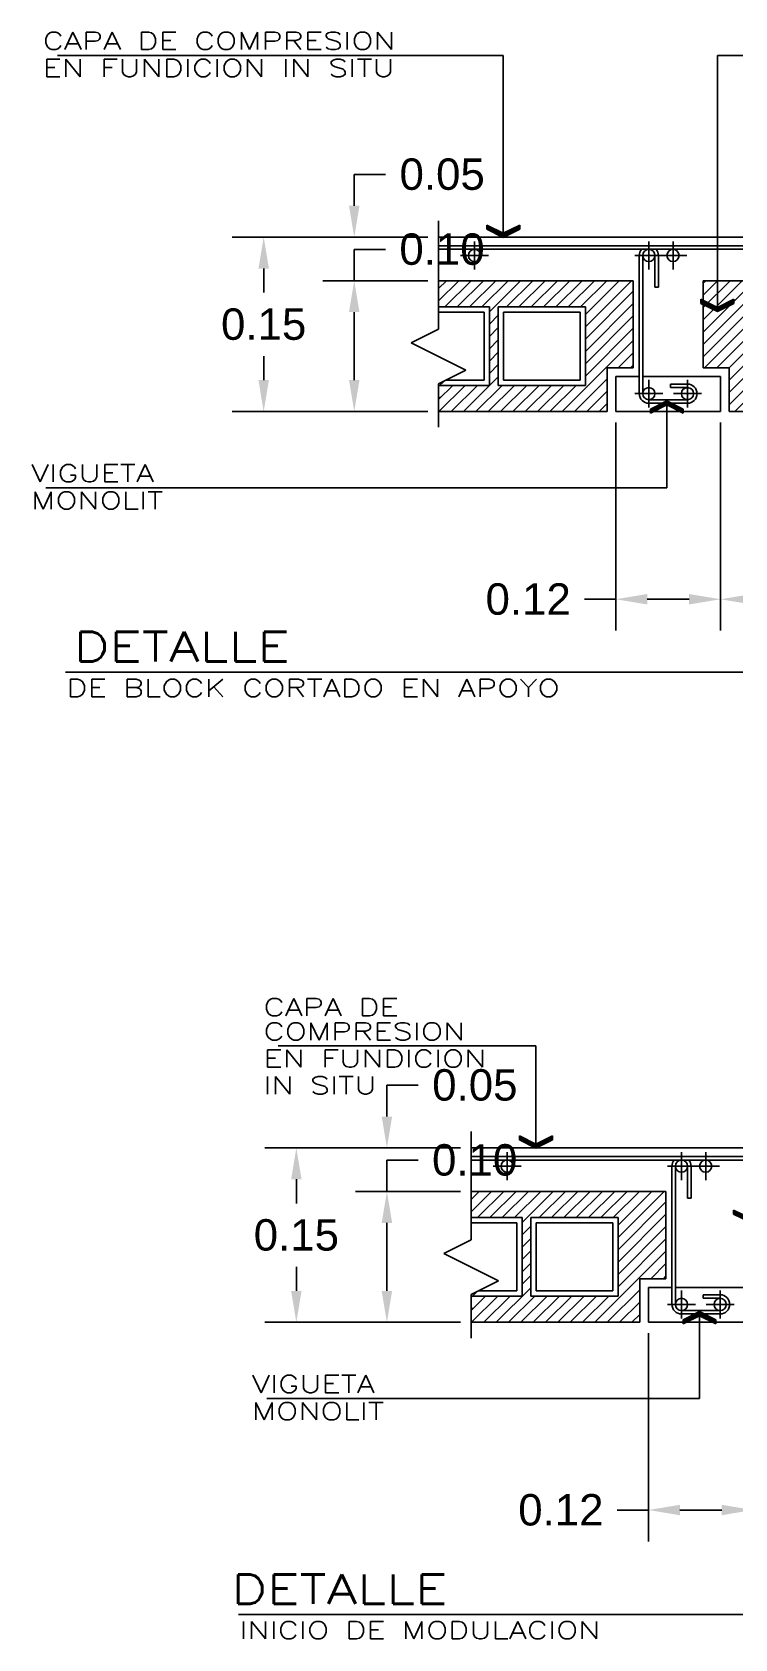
# Model space of a CAD drawing. Header units: inches. Extents: x -370 to 18, y -197 to 199.
# Drawn here: x -243.85 to -239.82, y 4.4 to 13.62 of the extents above; entities that cross this region are included whole.
import ezdxf

# ---------------------------------------------------------------- set-up
doc = ezdxf.new("R2010")
doc.units = ezdxf.units.IN
doc.header["$MEASUREMENT"] = 0
doc.header["$PDMODE"] = 34
doc.header["$PDSIZE"] = 0.2
for name, color, linetype in [('ANNOBJ', 2, 'Continuous'), ('COTAS', 1, 'Continuous'), ('DETALLE1', 1, 'Continuous'), ('FLECHAS', 1, 'Continuous'), ('ROTULADO', 4, 'Continuous'), ('TEXTO', 2, 'Continuous'), ('XFINE', 1, 'Continuous')]:
    doc.layers.add(name, color=color, linetype=linetype)
doc.styles.add('HAND', font='ROMANS.shx', dxfattribs={"width": 1.35})
doc.styles.get("Standard").update_dxf_attribs({"font": 'arial.ttf'})
doc.dimstyles.get("Standard").update_dxf_attribs({"dimtxt": 0.18, "dimasz": 0.18, "dimexe": 0.18, "dimexo": 0.0625, "dimgap": 0.09, "dimtad": 0, "dimtih": 1, "dimtoh": 1, "dimdec": 4, "dimzin": 0, "dimdsep": 46, "dimtxsty": 'Standard', "dimcen": 0.09, "dimadec": 0, "dimazin": 0, "dimtfac": 1, "dimtdec": 4, "dimtofl": 0, "dimtmove": 0, "dimatfit": 3, "dimfxl": 1, "dimtolj": 1, "dimtzin": 0, "dimarcsym": 0})

# ---------------------------------------------------------------- blocks, each defined once
blk = doc.blocks.new('*D542')
at = {"layer": 'COTAS', "color": 0, "lineweight": -2, "transparency": 16777216}
for p, q in [((-240.3143, 6.1558), (-240.3143, 4.962)), ((-239.7143, 6.1558), (-239.7143, 4.962)), ((-240.3143, 5.142), (-240.4943, 5.142)), ((-239.8943, 5.142), (-240.1343, 5.142))]:
    blk.add_line(p, q, dxfattribs=at)
at = {"layer": 'COTAS', "color": 0, "transparency": 16777216}
for points in [[(-240.1343, 5.172), (-240.1343, 5.112), (-240.3143, 5.142)], [(-239.8943, 5.172), (-239.8943, 5.112), (-239.7143, 5.142)]]:
    blk.add_solid(points, dxfattribs=at)
at = {"layer": 'DEFPOINTS', "color": 0, "transparency": 16777216}
for p in [(-240.3143, 6.2183), (-239.7143, 6.2183), (-240.3143, 5.142)]:
    blk.add_point(p, dxfattribs=at)
at = {"layer": 'COTAS', "color": 0, "transparency": 16777216, "insert": (-240.8171, 5.142), "char_height": 0.18, "attachment_point": 5}
blk.add_mtext('\\A1;0.12', dxfattribs=at)
blk = doc.blocks.new('*D543')
at = {"layer": 'COTAS', "color": 0, "lineweight": -2, "transparency": 16777216}
for p, q in [((-241.8151, 7.3983), (-241.8151, 7.5783)), ((-241.8151, 7.5783), (-241.6351, 7.5783)), ((-241.3938, 7.2183), (-241.9951, 7.2183)), ((-241.3938, 6.9683), (-241.9951, 6.9683)), ((-241.8151, 6.7883), (-241.8151, 6.6083))]:
    blk.add_line(p, q, dxfattribs=at)
at = {"layer": 'COTAS', "color": 0, "transparency": 16777216}
for points in [[(-241.8451, 7.3983), (-241.7851, 7.3983), (-241.8151, 7.2183)], [(-241.8451, 6.7883), (-241.7851, 6.7883), (-241.8151, 6.9683)]]:
    blk.add_solid(points, dxfattribs=at)
at = {"layer": 'DEFPOINTS', "color": 0, "transparency": 16777216}
for p in [(-241.8151, 7.2183), (-241.3313, 7.2183), (-241.3313, 6.9683)]:
    blk.add_point(p, dxfattribs=at)
at = {"layer": 'COTAS', "color": 0, "transparency": 16777216, "insert": (-241.3106, 7.5783), "char_height": 0.18, "attachment_point": 5}
blk.add_mtext('\\A1;0.05', dxfattribs=at)
blk = doc.blocks.new('*D544')
at = {"layer": 'COTAS', "color": 0, "lineweight": -2, "transparency": 16777216}
for p, q in [((-241.8776, 7.2183), (-242.5146, 7.2183)), ((-242.3346, 7.0383), (-242.3346, 6.9002)), ((-242.3346, 6.3983), (-242.3346, 6.5364)), ((-241.8776, 6.2183), (-242.5146, 6.2183))]:
    blk.add_line(p, q, dxfattribs=at)
at = {"layer": 'COTAS', "color": 0, "transparency": 16777216}
for points in [[(-242.3646, 7.0383), (-242.3046, 7.0383), (-242.3346, 7.2183)], [(-242.3646, 6.3983), (-242.3046, 6.3983), (-242.3346, 6.2183)]]:
    blk.add_solid(points, dxfattribs=at)
at = {"layer": 'DEFPOINTS', "color": 0, "transparency": 16777216}
for p in [(-242.3346, 7.2183), (-241.8151, 7.2183), (-241.8151, 6.2183)]:
    blk.add_point(p, dxfattribs=at)
at = {"layer": 'COTAS', "color": 0, "transparency": 16777216, "insert": (-242.3346, 6.7183), "char_height": 0.18, "attachment_point": 5}
blk.add_mtext('\\A1;0.15', dxfattribs=at)
blk = doc.blocks.new('*D545')
at = {"layer": 'COTAS', "color": 0, "lineweight": -2, "transparency": 16777216}
for p, q in [((-241.8151, 6.9683), (-241.8151, 7.1483)), ((-241.8151, 7.1483), (-241.6351, 7.1483)), ((-241.3938, 6.9683), (-241.9951, 6.9683)), ((-241.8151, 6.3983), (-241.8151, 6.7883)), ((-241.3938, 6.2183), (-241.9951, 6.2183))]:
    blk.add_line(p, q, dxfattribs=at)
at = {"layer": 'COTAS', "color": 0, "transparency": 16777216}
for points in [[(-241.8451, 6.7883), (-241.7851, 6.7883), (-241.8151, 6.9683)], [(-241.8451, 6.3983), (-241.7851, 6.3983), (-241.8151, 6.2183)]]:
    blk.add_solid(points, dxfattribs=at)
at = {"layer": 'DEFPOINTS', "color": 0, "transparency": 16777216}
for p in [(-241.8151, 6.9683), (-241.3313, 6.9683), (-241.3313, 6.2183)]:
    blk.add_point(p, dxfattribs=at)
at = {"layer": 'COTAS', "color": 0, "transparency": 16777216, "insert": (-241.3116, 7.1483), "char_height": 0.18, "attachment_point": 5}
blk.add_mtext('\\A1;0.10', dxfattribs=at)
blk = doc.blocks.new('ZA_ARRW0')
for p, q in [((-0.144, 0.188), (-0.05, 0)), ((-0.144, 0.188), (-0.097, 0.188)), ((-0.097, 0.188), (-0.003, 0)), ((-1, 0), (0, 0)), ((-0.05, 0), (-0.144, -0.188)), ((-0.003, 0), (-0.097, -0.188)), ((-0.144, -0.188), (-0.097, -0.188))]:
    blk.add_line(p, q)
for points in [[(-0.144, 0.188), (-0.05, 0), (-0.097, 0.188), (-0.003, 0)], [(-0.144, -0.188), (-0.05, 0), (-0.097, -0.188), (-0.003, 0)]]:
    blk.add_solid(points)
blk = doc.blocks.new('*D553')
at = {"layer": 'COTAS', "color": 0, "lineweight": -2, "transparency": 16777216}
for p, q in [((-242.065, 12.4406), (-242.702, 12.4406)), ((-242.522, 12.2606), (-242.522, 12.1225)), ((-242.522, 11.6206), (-242.522, 11.7587)), ((-242.065, 11.4406), (-242.702, 11.4406))]:
    blk.add_line(p, q, dxfattribs=at)
at = {"layer": 'COTAS', "color": 0, "transparency": 16777216}
for points in [[(-242.552, 12.2606), (-242.492, 12.2606), (-242.522, 12.4406)], [(-242.552, 11.6206), (-242.492, 11.6206), (-242.522, 11.4406)]]:
    blk.add_solid(points, dxfattribs=at)
at = {"layer": 'DEFPOINTS', "color": 0, "transparency": 16777216}
for p in [(-242.522, 12.4406), (-242.0025, 12.4406), (-242.0025, 11.4406)]:
    blk.add_point(p, dxfattribs=at)
at = {"layer": 'COTAS', "color": 0, "transparency": 16777216, "insert": (-242.522, 11.9406), "char_height": 0.18, "attachment_point": 5}
blk.add_mtext('\\A1;0.15', dxfattribs=at)
blk = doc.blocks.new('*D556')
at = {"layer": 'COTAS', "color": 0, "lineweight": -2, "transparency": 16777216}
for p, q in [((-242.0025, 12.1906), (-242.0025, 12.3706)), ((-242.0025, 12.3706), (-241.8225, 12.3706)), ((-241.5812, 12.1906), (-242.1825, 12.1906)), ((-242.0025, 11.6206), (-242.0025, 12.0106)), ((-241.5812, 11.4406), (-242.1825, 11.4406))]:
    blk.add_line(p, q, dxfattribs=at)
at = {"layer": 'COTAS', "color": 0, "transparency": 16777216}
for points in [[(-242.0325, 12.0106), (-241.9725, 12.0106), (-242.0025, 12.1906)], [(-242.0325, 11.6206), (-241.9725, 11.6206), (-242.0025, 11.4406)]]:
    blk.add_solid(points, dxfattribs=at)
at = {"layer": 'DEFPOINTS', "color": 0, "transparency": 16777216}
for p in [(-242.0025, 12.1906), (-241.5187, 12.1906), (-241.5187, 11.4406)]:
    blk.add_point(p, dxfattribs=at)
at = {"layer": 'COTAS', "color": 0, "transparency": 16777216, "insert": (-241.499, 12.3706), "char_height": 0.18, "attachment_point": 5}
blk.add_mtext('\\A1;0.10', dxfattribs=at)
blk = doc.blocks.new('*D557')
at = {"layer": 'COTAS', "color": 0, "lineweight": -2, "transparency": 16777216}
for p, q in [((-242.0025, 12.6206), (-242.0025, 12.8006)), ((-242.0025, 12.8006), (-241.8225, 12.8006)), ((-241.5812, 12.4406), (-242.1825, 12.4406)), ((-241.5812, 12.1906), (-242.1825, 12.1906)), ((-242.0025, 12.0106), (-242.0025, 11.8306))]:
    blk.add_line(p, q, dxfattribs=at)
at = {"layer": 'COTAS', "color": 0, "transparency": 16777216}
for points in [[(-242.0325, 12.6206), (-241.9725, 12.6206), (-242.0025, 12.4406)], [(-242.0325, 12.0106), (-241.9725, 12.0106), (-242.0025, 12.1906)]]:
    blk.add_solid(points, dxfattribs=at)
at = {"layer": 'DEFPOINTS', "color": 0, "transparency": 16777216}
for p in [(-242.0025, 12.4406), (-241.5187, 12.4406), (-241.5187, 12.1906)]:
    blk.add_point(p, dxfattribs=at)
at = {"layer": 'COTAS', "color": 0, "transparency": 16777216, "insert": (-241.498, 12.8006), "char_height": 0.18, "attachment_point": 5}
blk.add_mtext('\\A1;0.05', dxfattribs=at)
blk = doc.blocks.new('*X536')
at = {"color": 0}
for p, q in [((81.1118, 28.291), (81.1852, 28.3643)), ((81.1118, 28.3051), (81.171, 28.3643)), ((81.1118, 28.3192), (81.1569, 28.3643)), ((81.1118, 28.3334), (81.1428, 28.3643)), ((81.1118, 28.3475), (81.1286, 28.3643)), ((81.1118, 28.3617), (81.1145, 28.3643)), ((81.1693, 28.3343), (81.1993, 28.3643)), ((81.1835, 28.3343), (81.2135, 28.3643)), ((81.1976, 28.3343), (81.2276, 28.3643)), ((81.2118, 28.3343), (81.2418, 28.3643)), ((81.2259, 28.3343), (81.2559, 28.3643)), ((81.24, 28.3343), (81.27, 28.3643)), ((81.2542, 28.3343), (81.2842, 28.3643)), ((81.2668, 28.3328), (81.2983, 28.3643)), ((81.2825, 28.3343), (81.3125, 28.3643)), ((81.2966, 28.3343), (81.3266, 28.3643)), ((81.3107, 28.3343), (81.3407, 28.3643)), ((81.3249, 28.3343), (81.3549, 28.3643)), ((81.339, 28.3343), (81.369, 28.3643)), ((81.3532, 28.3343), (81.3832, 28.3643)), ((81.3673, 28.3343), (81.3973, 28.3643)), ((81.3768, 28.3297), (81.4115, 28.3643)), ((81.3956, 28.3343), (81.4256, 28.3643)), ((81.4097, 28.3343), (81.4397, 28.3643)), ((81.4239, 28.3343), (81.4539, 28.3643)), ((81.438, 28.3343), (81.468, 28.3643)), ((81.4522, 28.3343), (81.4822, 28.3643)), ((81.4663, 28.3343), (81.4963, 28.3643)), ((81.4805, 28.3343), (81.5105, 28.3643)), ((81.4868, 28.3265), (81.5246, 28.3643)), ((81.5087, 28.3343), (81.5387, 28.3643)), ((81.5229, 28.3343), (81.5529, 28.3643)), ((81.537, 28.3343), (81.567, 28.3643)), ((81.5512, 28.3343), (81.5812, 28.3643)), ((81.5653, 28.3343), (81.5953, 28.3643)), ((81.5794, 28.3343), (81.6094, 28.3643)), ((81.5936, 28.3343), (81.6236, 28.3643)), ((81.5968, 28.3234), (81.6377, 28.3643)), ((81.5968, 28.3093), (81.6518, 28.3643)), ((81.5968, 28.2951), (81.6518, 28.3501)), ((81.1118, 28.2768), (81.1668, 28.3318)), ((81.2668, 28.3187), (81.2768, 28.3287)), ((81.3768, 28.3155), (81.3868, 28.3255)), ((81.4868, 28.3124), (81.4968, 28.3224)), ((81.5968, 28.281), (81.6518, 28.336)), ((81.5968, 28.2668), (81.6518, 28.3218)), ((81.1135, 28.2643), (81.1668, 28.3177)), ((81.1276, 28.2643), (81.1668, 28.3035)), ((81.2668, 28.3045), (81.2768, 28.3145)), ((81.3768, 28.3014), (81.3868, 28.3114)), ((81.4868, 28.2983), (81.4968, 28.3083)), ((81.5968, 28.2527), (81.6518, 28.3077)), ((81.1418, 28.2643), (81.1668, 28.2894)), ((81.2668, 28.2904), (81.2768, 28.3004)), ((81.2668, 28.2762), (81.2768, 28.2862)), ((81.3768, 28.2873), (81.3868, 28.2973)), ((81.4868, 28.2841), (81.4968, 28.2941)), ((81.6226, 28.2643), (81.6518, 28.2936)), ((81.1418, 28.2502), (81.1668, 28.2752)), ((81.2668, 28.2621), (81.2768, 28.2721)), ((81.3768, 28.2731), (81.3868, 28.2831)), ((81.3768, 28.259), (81.3868, 28.269)), ((81.4868, 28.27), (81.4968, 28.28)), ((81.4868, 28.2558), (81.4968, 28.2658)), ((81.6367, 28.2643), (81.6518, 28.2794)), ((81.1418, 28.2361), (81.1668, 28.2611)), ((81.2668, 28.248), (81.2768, 28.258)), ((81.3768, 28.2448), (81.3868, 28.2548)), ((81.4594, 28.2143), (81.4968, 28.2517)), ((81.5726, 28.2143), (81.6218, 28.2636)), ((81.5867, 28.2143), (81.6218, 28.2494)), ((81.6509, 28.2643), (81.6518, 28.2653)), ((81.1418, 28.222), (81.1668, 28.247)), ((81.1483, 28.2143), (81.1783, 28.2443)), ((81.1625, 28.2143), (81.1925, 28.2443)), ((81.1766, 28.2143), (81.2066, 28.2443)), ((81.1907, 28.2143), (81.2207, 28.2443)), ((81.2049, 28.2143), (81.2349, 28.2443)), ((81.219, 28.2143), (81.249, 28.2443)), ((81.2332, 28.2143), (81.2632, 28.2443)), ((81.2473, 28.2143), (81.2773, 28.2443)), ((81.2615, 28.2143), (81.2915, 28.2443)), ((81.2756, 28.2143), (81.3056, 28.2443)), ((81.2897, 28.2143), (81.3197, 28.2443)), ((81.3039, 28.2143), (81.3339, 28.2443)), ((81.318, 28.2143), (81.348, 28.2443)), ((81.3322, 28.2143), (81.3622, 28.2443)), ((81.3463, 28.2143), (81.3763, 28.2443)), ((81.3605, 28.2143), (81.3905, 28.2443)), ((81.3746, 28.2143), (81.4046, 28.2443)), ((81.3887, 28.2143), (81.4187, 28.2443)), ((81.4029, 28.2143), (81.4329, 28.2443)), ((81.417, 28.2143), (81.447, 28.2443)), ((81.4312, 28.2143), (81.4612, 28.2443)), ((81.4453, 28.2143), (81.4753, 28.2443)), ((81.4736, 28.2143), (81.5036, 28.2443)), ((81.4877, 28.2143), (81.5177, 28.2443)), ((81.5019, 28.2143), (81.5319, 28.2443)), ((81.516, 28.2143), (81.546, 28.2443)), ((81.5302, 28.2143), (81.5602, 28.2443)), ((81.5443, 28.2143), (81.5743, 28.2443)), ((81.5584, 28.2143), (81.5884, 28.2443)), ((81.6009, 28.2143), (81.6218, 28.2353)), ((81.615, 28.2143), (81.6218, 28.2211))]:
    blk.add_line(p, q, dxfattribs=at)
blk = doc.blocks.new('*D559')
at = {"layer": 'COTAS', "color": 0, "lineweight": -2, "transparency": 16777216}
for p, q in [((-239.9017, 11.3781), (-239.9017, 10.1843)), ((-237.4517, 11.0049), (-237.4517, 10.1843)), ((-239.7217, 10.3643), (-239.0006, 10.3643)), ((-237.6317, 10.3643), (-238.3527, 10.3643))]:
    blk.add_line(p, q, dxfattribs=at)
at = {"layer": 'COTAS', "color": 0, "transparency": 16777216}
for points in [[(-239.7217, 10.3943), (-239.7217, 10.3343), (-239.9017, 10.3643)], [(-237.6317, 10.3943), (-237.6317, 10.3343), (-237.4517, 10.3643)]]:
    blk.add_solid(points, dxfattribs=at)
at = {"layer": 'DEFPOINTS', "color": 0, "transparency": 16777216}
for p in [(-239.9017, 11.4406), (-237.4517, 11.0674), (-239.9017, 10.3643)]:
    blk.add_point(p, dxfattribs=at)
at = {"layer": 'COTAS', "color": 0, "transparency": 16777216, "insert": (-238.6767, 10.3643), "char_height": 0.18, "attachment_point": 5}
blk.add_mtext('\\A1;0.48', dxfattribs=at)
blk = doc.blocks.new('*D560')
at = {"layer": 'COTAS', "color": 0, "lineweight": -2, "transparency": 16777216}
for p, q in [((-240.5017, 11.3781), (-240.5017, 10.1843)), ((-239.9017, 11.3781), (-239.9017, 10.1843)), ((-240.5017, 10.3643), (-240.6817, 10.3643)), ((-240.0817, 10.3643), (-240.3217, 10.3643))]:
    blk.add_line(p, q, dxfattribs=at)
at = {"layer": 'COTAS', "color": 0, "transparency": 16777216}
for points in [[(-240.3217, 10.3943), (-240.3217, 10.3343), (-240.5017, 10.3643)], [(-240.0817, 10.3943), (-240.0817, 10.3343), (-239.9017, 10.3643)]]:
    blk.add_solid(points, dxfattribs=at)
at = {"layer": 'DEFPOINTS', "color": 0, "transparency": 16777216}
for p in [(-240.5017, 11.4406), (-239.9017, 11.4406), (-240.5017, 10.3643)]:
    blk.add_point(p, dxfattribs=at)
at = {"layer": 'COTAS', "color": 0, "transparency": 16777216, "insert": (-241.0045, 10.3643), "char_height": 0.18, "attachment_point": 5}
blk.add_mtext('\\A1;0.12', dxfattribs=at)

msp = doc.modelspace()

# ---------------------------------------------------------------- linework, layer by layer
at = {"layer": 'ANNOBJ'}
for p, q in [((-241.5187, 12.53406), (-241.5187, 11.91284)), ((-241.5187, 11.91284), (-241.67495, 11.83471)), ((-241.67495, 11.83471), (-241.36245, 11.67846)), ((-241.36245, 11.67846), (-241.5187, 11.60034)), ((-241.5187, 11.60034), (-241.5187, 11.35034)), ((-241.3313, 7.31183), (-241.3313, 6.6906)), ((-241.3313, 6.6906), (-241.48755, 6.61248)), ((-241.48755, 6.61248), (-241.17505, 6.45623)), ((-241.17505, 6.45623), (-241.3313, 6.3781)), ((-241.3313, 6.3781), (-241.3313, 6.1281))]:
    msp.add_line(p, q, dxfattribs=at)
at = {"layer": 'ANNOBJ', "color": 1}
msp.add_line((-242.66635, 4.54296), (-236.20476, 4.54296), dxfattribs=at)
at = {"layer": 'COTAS'}
msp.add_line((-240.02147, 5.78105), (-242.50436, 5.78105), dxfattribs=at)
at = {"layer": 'DETALLE1', "color": 6}
for p, q in [((-235.17875, 12.44056), (-241.5187, 12.44056)), ((-240.40167, 12.19056), (-241.5187, 12.19056)), ((-240.40167, 11.69056), (-240.40167, 12.19056)), ((-240.00167, 12.19056), (-237.30167, 12.19056)), ((-240.00167, 11.69056), (-240.00167, 12.19056)), ((-240.48845, 11.69056), (-240.40167, 11.77734)), ((-240.41774, 11.69056), (-240.40167, 11.70663)), ((-240.55167, 11.69056), (-240.40167, 11.69056)), ((-240.55167, 11.44056), (-240.55167, 11.69056)), ((-239.85167, 11.69056), (-240.00167, 11.69056)), ((-239.85167, 11.44056), (-239.85167, 11.69056)), ((-236.56428, 7.21833), (-241.3313, 7.21833)), ((-240.21428, 6.96833), (-241.3313, 6.96833)), ((-240.21428, 6.46833), (-240.21428, 6.96833)), ((-240.30106, 6.46833), (-240.21428, 6.55511)), ((-240.36428, 6.21833), (-240.36428, 6.46833)), ((-240.36428, 6.46833), (-240.21428, 6.46833)), ((-240.23035, 6.46833), (-240.21428, 6.4844))]:
    msp.add_line(p, q, dxfattribs=at)
at = {"layer": 'DETALLE1'}
for p, q in [((-241.5187, 12.39072), (-235.22266, 12.39072)), ((-241.31236, 12.25572), (-241.31236, 12.41572)), ((-240.31236, 12.25572), (-240.31236, 12.41572)), ((-240.17381, 12.25572), (-240.17381, 12.41572)), ((-241.23236, 12.33572), (-241.39236, 12.33572)), ((-240.23236, 12.33572), (-240.39236, 12.33572)), ((-240.09381, 12.33572), (-240.25381, 12.33572)), ((-240.31236, 11.46322), (-240.31236, 11.62322)), ((-240.09097, 11.46322), (-240.09097, 11.62322)), ((-240.23236, 11.54322), (-240.39236, 11.54322)), ((-240.17097, 11.54322), (-240.01097, 11.54322)), ((-241.12497, 7.03349), (-241.12497, 7.19349)), ((-240.12497, 7.03349), (-240.12497, 7.19349)), ((-239.98641, 7.03349), (-239.98641, 7.19349)), ((-241.3313, 7.16849), (-236.60818, 7.16849)), ((-241.04497, 7.11349), (-241.20497, 7.11349)), ((-240.04497, 7.11349), (-240.20497, 7.11349)), ((-239.90641, 7.11349), (-240.06641, 7.11349)), ((-240.12497, 6.24099), (-240.12497, 6.40099)), ((-239.90358, 6.24099), (-239.90358, 6.40099)), ((-240.04497, 6.32099), (-240.20497, 6.32099)), ((-239.98358, 6.32099), (-239.82358, 6.32099))]:
    msp.add_line(p, q, dxfattribs=at)
at = {"layer": 'DETALLE1', "color": 2}
for p, q in [((-241.5187, 12.37072), (-235.25286, 12.37072)), ((-240.36736, 12.33572), (-240.36736, 11.54322)), ((-240.27736, 12.33572), (-240.27736, 12.15284)), ((-241.14667, 11.62056), (-241.14667, 12.01056)), ((-241.25667, 11.62056), (-241.47825, 11.62056)), ((-240.70667, 11.62056), (-241.14667, 11.62056)), ((-240.18901, 11.57822), (-240.18901, 11.59822)), ((-240.18901, 11.57822), (-240.09097, 11.57822)), ((-240.09097, 11.50822), (-240.31236, 11.50822)), ((-241.3313, 7.14849), (-236.63839, 7.14849)), ((-240.17997, 7.11349), (-240.17997, 6.32099)), ((-240.08997, 7.11349), (-240.08997, 6.9306)), ((-240.95928, 6.39833), (-240.95928, 6.78833)), ((-241.06928, 6.39833), (-241.29085, 6.39833)), ((-240.51928, 6.39833), (-240.95928, 6.39833)), ((-240.00161, 6.35599), (-240.00161, 6.37599)), ((-239.90358, 6.28599), (-240.12497, 6.28599)), ((-240.00161, 6.35599), (-239.90358, 6.35599))]:
    msp.add_line(p, q, dxfattribs=at)
at = {"layer": 'DETALLE1', "color": 1}
for p, q in [((-240.34736, 12.33572), (-240.34736, 11.54322)), ((-240.25736, 12.33572), (-240.25736, 12.15284)), ((-241.5187, 12.07453), (-241.40266, 12.19056)), ((-241.5187, 12.14524), (-241.47337, 12.19056)), ((-241.48195, 12.04056), (-241.33195, 12.19056)), ((-241.41124, 12.04056), (-241.26124, 12.19056)), ((-241.34053, 12.04056), (-241.19053, 12.19056)), ((-241.26982, 12.04056), (-241.11982, 12.19056)), ((-241.22667, 12.013), (-241.04911, 12.19056)), ((-241.1284, 12.04056), (-240.9784, 12.19056)), ((-241.05769, 12.04056), (-240.90769, 12.19056)), ((-240.98698, 12.04056), (-240.83698, 12.19056)), ((-240.91627, 12.04056), (-240.76627, 12.19056)), ((-240.84556, 12.04056), (-240.69556, 12.19056)), ((-240.77485, 12.04056), (-240.62485, 12.19056)), ((-240.70413, 12.04056), (-240.55413, 12.19056)), ((-240.67667, 11.92661), (-240.41271, 12.19056)), ((-240.67667, 11.99732), (-240.48342, 12.19056)), ((-240.67667, 11.8559), (-240.40167, 12.1309)), ((-240.25736, 12.15284), (-240.27736, 12.15284)), ((-241.25667, 12.01056), (-241.5187, 12.01056)), ((-241.25667, 11.62056), (-241.25667, 12.01056)), ((-241.22667, 11.94229), (-241.17667, 11.99229)), ((-241.17667, 11.59056), (-241.17667, 12.04056)), ((-240.70667, 12.01056), (-241.14667, 12.01056)), ((-240.70667, 11.62056), (-240.70667, 12.01056)), ((-240.67667, 11.78519), (-240.40167, 12.06019)), ((-240.67667, 11.71448), (-240.40167, 11.98948)), ((-241.22667, 11.87158), (-241.17667, 11.92158)), ((-240.67667, 11.64376), (-240.40167, 11.91876)), ((-241.22667, 11.80087), (-241.17667, 11.85087)), ((-240.80916, 11.44056), (-240.40167, 11.84805)), ((-241.22667, 11.73016), (-241.17667, 11.78016)), ((-241.22667, 11.65945), (-241.17667, 11.70945)), ((-241.5187, 11.58348), (-241.48498, 11.6172)), ((-241.37485, 11.44056), (-241.17667, 11.63874)), ((-240.73845, 11.44056), (-240.55167, 11.62734)), ((-241.22667, 11.59056), (-241.5187, 11.59056)), ((-241.5187, 11.50884), (-241.43698, 11.59056)), ((-241.5187, 11.51277), (-241.50769, 11.52378)), ((-241.51627, 11.44056), (-241.36627, 11.59056)), ((-241.44556, 11.44056), (-241.29556, 11.59056)), ((-241.30413, 11.44056), (-241.15413, 11.59056)), ((-241.23342, 11.44056), (-241.08342, 11.59056)), ((-240.67667, 11.59056), (-241.17667, 11.59056)), ((-241.16271, 11.44056), (-241.01271, 11.59056)), ((-241.092, 11.44056), (-240.942, 11.59056)), ((-241.02129, 11.44056), (-240.87129, 11.59056)), ((-240.95058, 11.44056), (-240.80058, 11.59056)), ((-240.87987, 11.44056), (-240.72987, 11.59056)), ((-240.66774, 11.44056), (-240.55167, 11.55663)), ((-240.09097, 11.59822), (-240.18901, 11.59822)), ((-240.59703, 11.44056), (-240.55167, 11.48592)), ((-240.31236, 11.48822), (-240.09097, 11.48822)), ((-240.15997, 7.11349), (-240.15997, 6.32099)), ((-240.06997, 7.11349), (-240.06997, 6.9306)), ((-241.3313, 6.8523), (-241.21527, 6.96833)), ((-241.3313, 6.92301), (-241.28598, 6.96833)), ((-241.29456, 6.81833), (-241.14456, 6.96833)), ((-241.22385, 6.81833), (-241.07385, 6.96833)), ((-241.15314, 6.81833), (-241.00314, 6.96833)), ((-241.08243, 6.81833), (-240.93243, 6.96833)), ((-241.03928, 6.79077), (-240.86172, 6.96833)), ((-240.94101, 6.81833), (-240.79101, 6.96833)), ((-240.87029, 6.81833), (-240.72029, 6.96833)), ((-240.79958, 6.81833), (-240.64958, 6.96833)), ((-240.72887, 6.81833), (-240.57887, 6.96833)), ((-240.65816, 6.81833), (-240.50816, 6.96833)), ((-240.58745, 6.81833), (-240.43745, 6.96833)), ((-240.51674, 6.81833), (-240.36674, 6.96833)), ((-240.48928, 6.77508), (-240.29603, 6.96833)), ((-240.48928, 6.70437), (-240.22532, 6.96833)), ((-240.06997, 6.9306), (-240.08997, 6.9306)), ((-240.98928, 6.36833), (-240.98928, 6.81833)), ((-240.48928, 6.63366), (-240.21428, 6.90866)), ((-240.48928, 6.56295), (-240.21428, 6.83795)), ((-241.06928, 6.78833), (-241.3313, 6.78833)), ((-241.06928, 6.39833), (-241.06928, 6.78833)), ((-241.03928, 6.72006), (-240.98928, 6.77006)), ((-240.51928, 6.78833), (-240.95928, 6.78833)), ((-240.51928, 6.39833), (-240.51928, 6.78833)), ((-240.48928, 6.49224), (-240.21428, 6.76724)), ((-241.03928, 6.64935), (-240.98928, 6.69935)), ((-240.48928, 6.42153), (-240.21428, 6.69653)), ((-241.03928, 6.57864), (-240.98928, 6.62864)), ((-241.03928, 6.50793), (-240.98928, 6.55793)), ((-240.62177, 6.21833), (-240.21428, 6.62582)), ((-241.03928, 6.43722), (-240.98928, 6.48722)), ((-241.3313, 6.36125), (-241.29759, 6.39496)), ((-241.3313, 6.28661), (-241.24958, 6.36833)), ((-241.03928, 6.36833), (-241.3313, 6.36833)), ((-241.32887, 6.21833), (-241.17887, 6.36833)), ((-241.25816, 6.21833), (-241.10816, 6.36833)), ((-241.18745, 6.21833), (-240.98928, 6.4165)), ((-241.11674, 6.21833), (-240.96674, 6.36833)), ((-241.04603, 6.21833), (-240.89603, 6.36833)), ((-240.48928, 6.36833), (-240.98928, 6.36833)), ((-240.97532, 6.21833), (-240.82532, 6.36833)), ((-240.90461, 6.21833), (-240.75461, 6.36833)), ((-240.8339, 6.21833), (-240.6839, 6.36833)), ((-240.76319, 6.21833), (-240.61319, 6.36833)), ((-240.69248, 6.21833), (-240.54248, 6.36833)), ((-240.55106, 6.21833), (-240.36428, 6.40511)), ((-239.90358, 6.37599), (-240.00161, 6.37599)), ((-241.3313, 6.29054), (-241.32029, 6.30154)), ((-240.48035, 6.21833), (-240.36428, 6.3344)), ((-240.12497, 6.26599), (-239.90358, 6.26599)), ((-240.40963, 6.21833), (-240.36428, 6.26369))]:
    msp.add_line(p, q, dxfattribs=at)
at = {"layer": 'DETALLE1', "color": 3}
for p, q in [((-241.22667, 12.04056), (-241.5187, 12.04056)), ((-241.22667, 11.59056), (-241.22667, 12.04056)), ((-240.67667, 12.04056), (-241.17667, 12.04056)), ((-240.67667, 11.59056), (-240.67667, 12.04056)), ((-240.36736, 11.64056), (-240.50167, 11.64056)), ((-241.03928, 6.81833), (-241.3313, 6.81833)), ((-241.03928, 6.36833), (-241.03928, 6.81833)), ((-240.48928, 6.81833), (-240.98928, 6.81833)), ((-240.48928, 6.36833), (-240.48928, 6.81833)), ((-240.17997, 6.41833), (-240.31428, 6.41833))]:
    msp.add_line(p, q, dxfattribs=at)
at = {"layer": 'DETALLE1', "color": 5}
for p, q in [((-240.50167, 11.44056), (-240.50167, 11.64056)), ((-239.90167, 11.64056), (-240.34236, 11.64056)), ((-239.90167, 11.44056), (-239.90167, 11.64056)), ((-239.90167, 11.44056), (-240.50167, 11.44056)), ((-240.31428, 6.21833), (-240.31428, 6.41833)), ((-239.71428, 6.41833), (-240.15497, 6.41833)), ((-239.71428, 6.21833), (-240.31428, 6.21833))]:
    msp.add_line(p, q, dxfattribs=at)
at = {"layer": 'DETALLE1', "color": 4}
for p, q in [((-240.55167, 11.44056), (-241.5187, 11.44056)), ((-239.85167, 11.44056), (-237.45167, 11.44056)), ((-240.36428, 6.21833), (-241.3313, 6.21833))]:
    msp.add_line(p, q, dxfattribs=at)
at = {"layer": 'DETALLE1', "color": 3}
for centre in [(-241.31236, 12.33572), (-240.31236, 12.33572), (-240.17381, 12.33572), (-240.31236, 11.54322), (-240.09097, 11.54322), (-241.12497, 7.11349), (-240.12497, 7.11349), (-239.98641, 7.11349), (-240.12497, 6.32099), (-239.90358, 6.32099)]:
    msp.add_circle(centre, 0.035, dxfattribs=at)
at = {"layer": 'DETALLE1', "color": 2}
for centre, start, end in [((-240.31236, 12.33572), 140.478804, 180), ((-240.31236, 12.33572), 0, 39.521196), ((-240.31236, 11.54322), 180, 270), ((-240.12497, 7.11349), 140.478804, 180), ((-240.12497, 7.11349), 0, 39.521196), ((-240.12497, 6.32099), 180, 270)]:
    msp.add_arc(centre, 0.055, start, end, dxfattribs=at)
at = {"layer": 'DETALLE1', "color": 1}
for centre in [(-240.09097, 11.54322), (-239.90358, 6.32099)]:
    msp.add_arc(centre, 0.055, 270, 90, dxfattribs=at)
at = {"layer": 'FLECHAS'}
for p, q in [((-241.14729, 13.48262), (-243.70477, 13.48262)), ((-241.14729, 12.93759), (-241.14729, 13.48262)), ((-239.91939, 13.48262), (-237.36192, 13.48262)), ((-239.91939, 12.41251), (-239.91939, 13.48262)), ((-240.20886, 11.00329), (-243.77122, 11.00329)), ((-240.9599, 7.80264), (-242.4379, 7.80264)), ((-240.9599, 7.71535), (-240.9599, 7.80264))]:
    msp.add_line(p, q, dxfattribs=at)
at = {"layer": 'XFINE'}
msp.add_line((-243.65815, 9.94549), (-234.65943, 9.94549), dxfattribs=at)

# ---------------------------------------------------------------- block references
at = {"layer": 'DETALLE1', "xscale": 4.999999987499997, "yscale": 4.999999987499997, "zscale": 4.999999987499997}
msp.add_blockref('*X536', (-645.56081, -129.63097), dxfattribs=at)
at = {"layer": 'FLECHAS', "yscale": 0.5, "zscale": 0.5}
for p, xscale, rotation in [((-241.14729, 12.43759), -0.5, 90), ((-239.91939, 12.01236), 0.5, 270), ((-240.20886, 11.50329), -0.5, 270), ((-240.9599, 7.21535), -0.5, 90), ((-239.732, 6.79013), 0.5, 270), ((-240.02147, 6.28105), -0.5, 270)]:
    msp.add_blockref('ZA_ARRW0', p, dxfattribs=dict(at, xscale=xscale, rotation=rotation))

# ---------------------------------------------------------------- texts
at = {"layer": 'ROTULADO', "color": 6, "style": 'HAND', "width": 1.35}
for p in [(-243.61169, 10.00791), (-242.70719, 4.60355)]:
    msp.add_text('DETALLE', height=0.168692, dxfattribs=at).set_placement(p)
at = {"layer": 'TEXTO', "color": 4, "linetype": 'Continuous', "style": 'HAND', "width": 1.35}
for s, p in [('CAPA DE COMPRESION', (-243.78962, 13.51609)), ('VIGUETA', (-243.85607, 11.03675)), ('DE BLOCK CORTADO EN APOYO', (-243.65308, 9.80566)), ('CAPA DE', (-242.52275, 7.97542)), ('COMPRESION', (-242.52275, 7.83611)), ('VIGUETA', (-242.58921, 5.81452)), ('INICIO DE MODULACION', (-242.66127, 4.40312))]:
    msp.add_text(s, height=0.1, dxfattribs=at).set_placement(p)
at = {"layer": 'TEXTO', "color": 2, "linetype": 'Continuous', "style": 'HAND', "width": 1.35}
for s, p in [('EN FUNDICION IN SITU', (-243.78962, 13.36047)), ('MONOLIT', (-243.85607, 10.88114)), ('EN FUNDICION', (-242.52275, 7.68049)), ('IN SITU', (-242.52275, 7.52725)), ('MONOLIT', (-242.58921, 5.6589))]:
    msp.add_text(s, height=0.1, dxfattribs=at).set_placement(p)

# ---------------------------------------------------------------- dimensions: what is measured, and where the dimension line sits
at = {"layer": 'COTAS', "color": 1}
for base, p1, p2, text, picture, middle in [((-242.00246, 12.44056), (-241.5187, 12.19056), (-241.5187, 12.44056), '0.05', '*D557', (-241.498, 12.80056)), ((-242.52199, 12.44056), (-242.00246, 11.44056), (-242.00246, 12.44056), '0.15', '*D553', (-242.52199, 11.94056)), ((-242.00246, 12.19056), (-241.5187, 11.44056), (-241.5187, 12.19056), '0.10', '*D556', (-241.49899, 12.37056)), ((-241.81506, 7.21833), (-241.3313, 6.96833), (-241.3313, 7.21833), '0.05', '*D543', (-241.31061, 7.57833)), ((-242.3346, 7.21833), (-241.81506, 6.21833), (-241.81506, 7.21833), '0.15', '*D544', (-242.3346, 6.71833)), ((-241.81506, 6.96833), (-241.3313, 6.21833), (-241.3313, 6.96833), '0.10', '*D545', (-241.31159, 7.14833))]:
    dim = msp.add_linear_dim(base=base, p1=p1, p2=p2, angle=90, text=text, dimstyle='Standard', dxfattribs=at)
    dim.commit()
    dim.dimension.update_dxf_attribs({"geometry": picture, "text_midpoint": middle})
for base, p1, p2, text, picture, middle in [((-240.50167, 10.36426), (-239.90167, 11.44056), (-240.50167, 11.44056), '0.12', '*D560', (-241.00453, 10.36426)), ((-239.90167, 10.36426), (-237.45167, 11.06738), (-239.90167, 11.44056), '0.48', '*D559', (-238.67667, 10.36426)), ((-240.31428, 5.14203), (-239.71428, 6.21833), (-240.31428, 6.21833), '0.12', '*D542', (-240.81713, 5.14203))]:
    dim = msp.add_linear_dim(base=base, p1=p1, p2=p2, text=text, dimstyle='Standard', dxfattribs=at)
    dim.commit()
    dim.dimension.update_dxf_attribs({"geometry": picture, "text_midpoint": middle})

doc.saveas('drawing.dxf')
